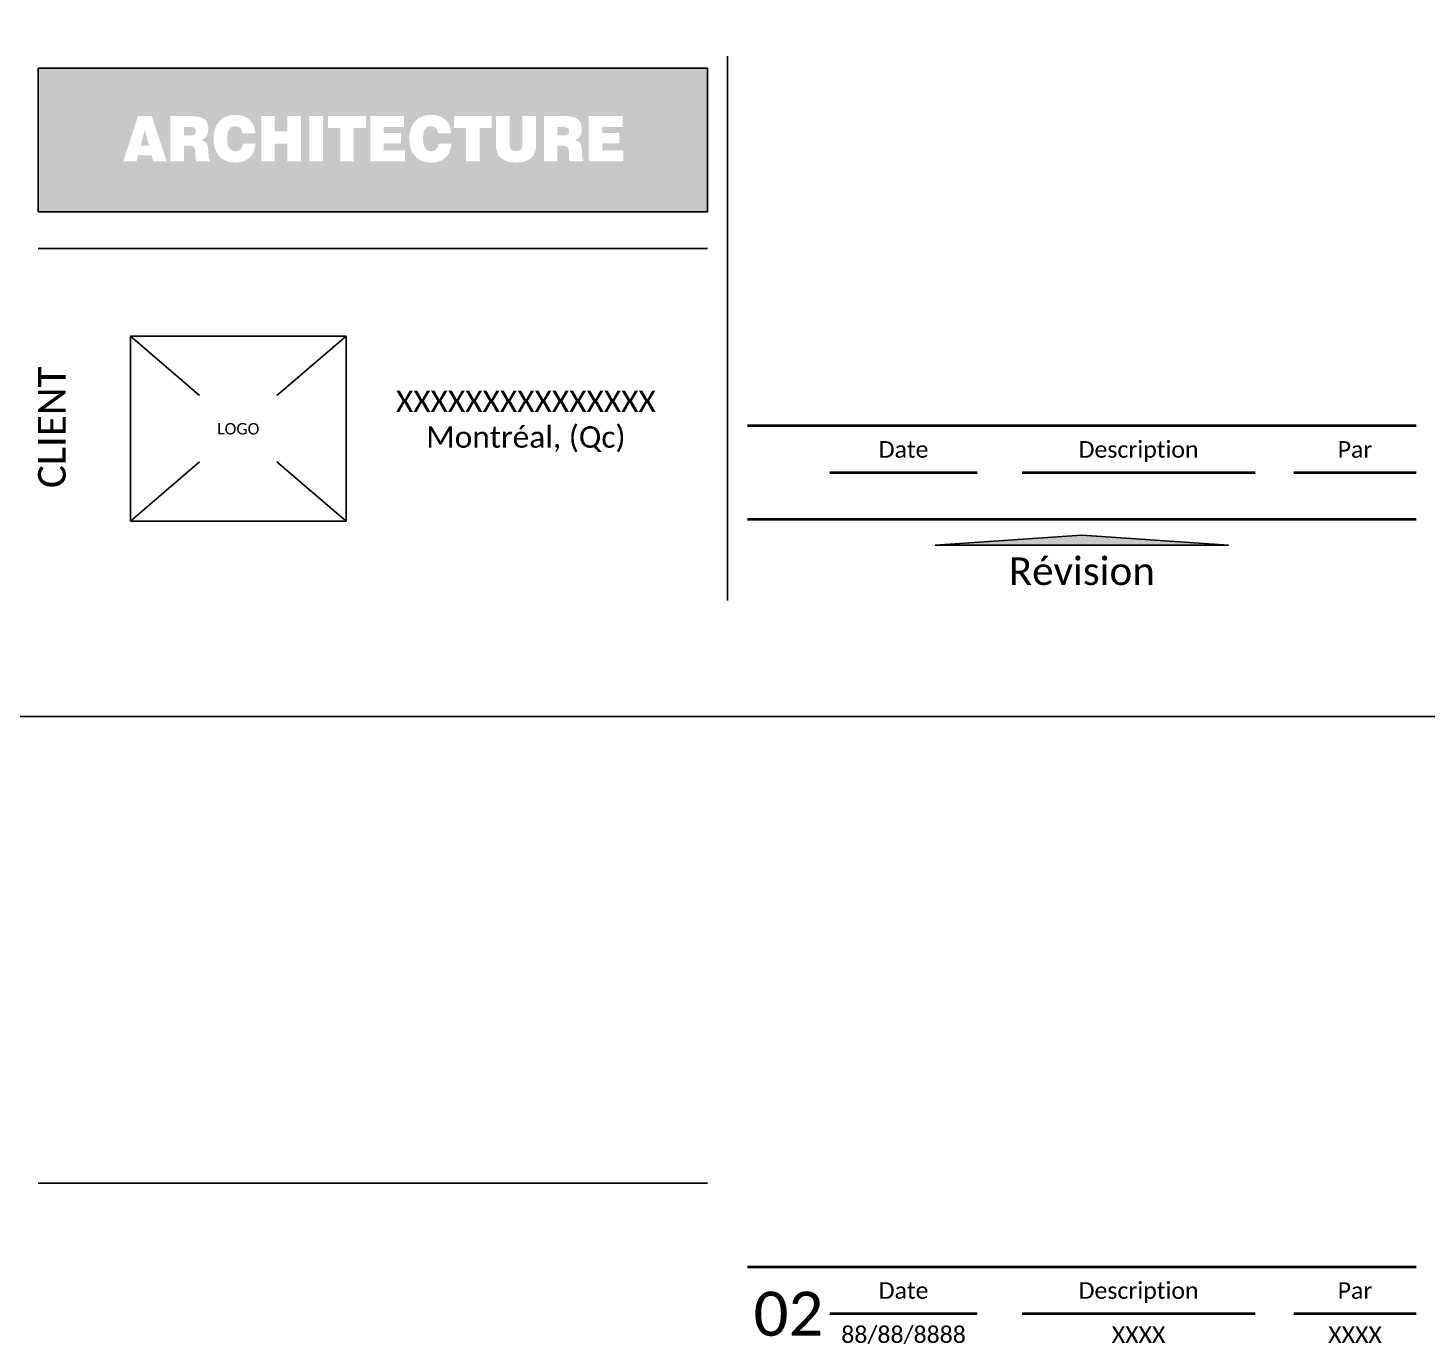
# Paper-space layout 'LETTER-VERTICAL-IMPERIAL' of a CAD drawing. Header units: inches. Extents: x 0 to 8.5, y -3.7 to 11.
# Drawn here: x 1.758 to 4.751, y -1.342 to 1.474 of the extents above; entities that cross this region are included whole.
import ezdxf
from ezdxf.enums import TextEntityAlignment as Align

# ---------------------------------------------------------------- set-up
doc = ezdxf.new("R2010")
doc.units = ezdxf.units.IN
doc.header["$LTSCALE"] = 25
doc.header["$MEASUREMENT"] = 0
doc.layers.add('CARTOUCHE', color=7, linetype='Continuous')
doc.styles.add('Cartouche', font='calibri.ttf')
doc.styles.get("Standard").update_dxf_attribs({"font": 'stylu.ttf'})

psp = doc.layouts.new('LETTER-VERTICAL-IMPERIAL')

# ---------------------------------------------------------------- hatches: boundary and pattern name
h = psp.add_hatch(color=256)
h.paths.add_polyline_path([(3.212, 1.3873), (1.7795, 1.3873), (1.7795, 1.0804), (3.212, 1.0804)])
h.paths.add_polyline_path([(1.9934, 1.285), (2.0228, 1.285), (2.0546, 1.1883), (2.0258, 1.1883), (2.0224, 1.2011), (1.9936, 1.2011), (1.9901, 1.1883), (1.9616, 1.1883)], flags=16)
h.paths.add_polyline_path([(2.0628, 1.285), (2.1061, 1.285), (2.1128, 1.2848), (2.1187, 1.2842), (2.124, 1.2833), (2.1286, 1.2819), (2.1325, 1.2801), (2.1351, 1.2785), (2.1385, 1.2751), (2.1411, 1.271), (2.1428, 1.266), (2.1437, 1.2602), (2.1438, 1.2572), (2.1433, 1.2512), (2.1419, 1.246), (2.1402, 1.2424), (2.1371, 1.2385), (2.1329, 1.2352), (2.1292, 1.2332), (2.1346, 1.2313), (2.1396, 1.2277), (2.1422, 1.2223), (2.1434, 1.2169), (2.1439, 1.2118), (2.1444, 1.1979), (2.1459, 1.1925), (2.147, 1.1919), (2.147, 1.1883), (2.1178, 1.1883), (2.1167, 1.1939), (2.1166, 1.1944), (2.1161, 1.1984), (2.1161, 1.208), (2.1155, 1.2143), (2.1135, 1.2185), (2.1134, 1.2187), (2.1096, 1.2209), (2.1038, 1.2216), (2.0915, 1.2216), (2.0915, 1.1883), (2.0628, 1.1883)], flags=16)
h.paths.add_polyline_path([(2.1569, 1.2541), (2.1585, 1.2592), (2.1605, 1.2639), (2.163, 1.2683), (2.1665, 1.2731), (2.1707, 1.2773), (2.1747, 1.2804), (2.1789, 1.2828), (2.1836, 1.2847), (2.1885, 1.2862), (2.1938, 1.2871), (2.2, 1.2875), (2.2067, 1.2872), (2.2122, 1.2865), (2.2174, 1.2853), (2.222, 1.2835), (2.2264, 1.2813), (2.2312, 1.2779), (2.2352, 1.2737), (2.2381, 1.2696), (2.2405, 1.265), (2.2423, 1.2599), (2.2436, 1.2544), (2.2443, 1.2484), (2.2165, 1.2484), (2.2154, 1.2542), (2.2129, 1.2586), (2.212, 1.2596), (2.2081, 1.2622), (2.2028, 1.2633), (2.2012, 1.2633), (2.1959, 1.2626), (2.1916, 1.2602), (2.1884, 1.2567), (2.1864, 1.2527), (2.1851, 1.2477), (2.1843, 1.2418), (2.1841, 1.2366), (2.1845, 1.23), (2.1854, 1.2243), (2.187, 1.2196), (2.1887, 1.2166), (2.1921, 1.2128), (2.1965, 1.2106), (2.2017, 1.2098), (2.202, 1.2098), (2.2074, 1.2106), (2.2117, 1.213), (2.2127, 1.214), (2.2154, 1.2181), (2.217, 1.2235), (2.2173, 1.2257), (2.2448, 1.2257), (2.2441, 1.2197), (2.2429, 1.2142), (2.2412, 1.2091), (2.2388, 1.2044), (2.236, 1.2003), (2.2323, 1.1963), (2.2285, 1.1931), (2.2243, 1.1906), (2.2198, 1.1886), (2.2149, 1.1871), (2.2096, 1.1861), (2.2025, 1.1856), (2.1958, 1.1859), (2.1903, 1.1866), (2.1853, 1.1879), (2.1805, 1.1897), (2.1762, 1.192), (2.1721, 1.1947), (2.1678, 1.1986), (2.1642, 1.2031), (2.1615, 1.2073), (2.1593, 1.2119), (2.1575, 1.2169), (2.1562, 1.2222), (2.1553, 1.2279), (2.1549, 1.2339), (2.1549, 1.2366), (2.1551, 1.2428), (2.1557, 1.2486)], flags=16)
h.paths.add_polyline_path([(2.257, 1.285), (2.286, 1.285), (2.286, 1.2522), (2.3131, 1.2522), (2.3131, 1.285), (2.3421, 1.285), (2.3421, 1.1883), (2.3131, 1.1883), (2.3131, 1.2257), (2.286, 1.2257), (2.286, 1.1883), (2.257, 1.1883)], flags=16)
h.paths.add_polyline_path([(2.3596, 1.285), (2.3892, 1.285), (2.3892, 1.1883), (2.3596, 1.1883)], flags=16)
h.paths.add_polyline_path([(2.3998, 1.285), (2.4809, 1.285), (2.4809, 1.2595), (2.4549, 1.2595), (2.4549, 1.1883), (2.4259, 1.1883), (2.4259, 1.2595), (2.3998, 1.2595)], flags=16)
h.paths.add_polyline_path([(2.4903, 1.285), (2.5625, 1.285), (2.5625, 1.2618), (2.5193, 1.2618), (2.5193, 1.2489), (2.5558, 1.2489), (2.5558, 1.2268), (2.5193, 1.2268), (2.5193, 1.2118), (2.5643, 1.2118), (2.5643, 1.1883), (2.4903, 1.1883)], flags=16)
h.paths.add_polyline_path([(2.5742, 1.2428), (2.5749, 1.2486), (2.576, 1.2541), (2.5776, 1.2592), (2.5796, 1.2639), (2.5821, 1.2683), (2.5856, 1.2731), (2.5899, 1.2773), (2.5938, 1.2804), (2.598, 1.2828), (2.6026, 1.2847), (2.6076, 1.2862), (2.6129, 1.2871), (2.619, 1.2875), (2.6258, 1.2872), (2.6314, 1.2865), (2.6364, 1.2853), (2.6412, 1.2835), (2.6455, 1.2813), (2.6503, 1.2779), (2.6543, 1.2737), (2.6572, 1.2696), (2.6596, 1.265), (2.6614, 1.2599), (2.6626, 1.2544), (2.6634, 1.2484), (2.6356, 1.2484), (2.6345, 1.2542), (2.632, 1.2586), (2.6312, 1.2596), (2.6271, 1.2622), (2.6219, 1.2633), (2.6203, 1.2633), (2.6149, 1.2626), (2.6106, 1.2602), (2.6075, 1.2567), (2.6055, 1.2527), (2.6042, 1.2477), (2.6034, 1.2418), (2.6032, 1.2366), (2.6035, 1.23), (2.6045, 1.2243), (2.6061, 1.2196), (2.6078, 1.2166), (2.6112, 1.2128), (2.6156, 1.2106), (2.6209, 1.2098), (2.6211, 1.2098), (2.6264, 1.2106), (2.6307, 1.213), (2.6318, 1.214), (2.6345, 1.2181), (2.6361, 1.2235), (2.6364, 1.2257), (2.6639, 1.2257), (2.6632, 1.2197), (2.662, 1.2142), (2.6602, 1.2091), (2.6579, 1.2044), (2.6551, 1.2003), (2.6514, 1.1963), (2.6476, 1.1931), (2.6435, 1.1906), (2.6389, 1.1886), (2.6341, 1.1871), (2.6287, 1.1861), (2.6216, 1.1856), (2.6148, 1.1859), (2.6094, 1.1866), (2.6043, 1.1879), (2.5997, 1.1897), (2.5953, 1.192), (2.5912, 1.1947), (2.5869, 1.1986), (2.5833, 1.2031), (2.5806, 1.2073), (2.5784, 1.2119), (2.5766, 1.2169), (2.5753, 1.2222), (2.5744, 1.2279), (2.574, 1.2339), (2.574, 1.2366)], flags=16)
h.paths.add_polyline_path([(2.6691, 1.285), (2.7502, 1.285), (2.7502, 1.2595), (2.7241, 1.2595), (2.7241, 1.1883), (2.6951, 1.1883), (2.6951, 1.2595), (2.6691, 1.2595)], flags=16)
h.paths.add_polyline_path([(2.7593, 1.285), (2.7883, 1.285), (2.7883, 1.2254), (2.7889, 1.2191), (2.7908, 1.2146), (2.7915, 1.2137), (2.7952, 1.2112), (2.8006, 1.2101), (2.8023, 1.2101), (2.8081, 1.2108), (2.8122, 1.2129), (2.8128, 1.2136), (2.815, 1.2175), (2.8159, 1.2233), (2.816, 1.2254), (2.816, 1.285), (2.845, 1.285), (2.845, 1.223), (2.8446, 1.2169), (2.8436, 1.2113), (2.842, 1.2063), (2.8396, 1.2018), (2.8367, 1.1978), (2.834, 1.1952), (2.8304, 1.1925), (2.8264, 1.1902), (2.8219, 1.1884), (2.8169, 1.187), (2.8114, 1.1861), (2.8056, 1.1857), (2.8023, 1.1856), (2.7961, 1.1858), (2.7904, 1.1865), (2.7852, 1.1876), (2.7804, 1.1892), (2.7762, 1.1912), (2.7712, 1.1944), (2.7668, 1.1989), (2.7639, 1.203), (2.7618, 1.2076), (2.7603, 1.2128), (2.7595, 1.2184), (2.7593, 1.223)], flags=16)
h.paths.add_polyline_path([(2.8619, 1.285), (2.9052, 1.285), (2.9118, 1.2848), (2.9177, 1.2842), (2.923, 1.2833), (2.9276, 1.2819), (2.9315, 1.2801), (2.9342, 1.2785), (2.9376, 1.2751), (2.9402, 1.271), (2.9419, 1.266), (2.9427, 1.2602), (2.9428, 1.2572), (2.9423, 1.2512), (2.941, 1.246), (2.9392, 1.2424), (2.9361, 1.2385), (2.932, 1.2352), (2.9283, 1.2332), (2.9336, 1.2313), (2.9386, 1.2277), (2.9413, 1.2223), (2.9425, 1.2169), (2.943, 1.2118), (2.9434, 1.1982), (2.9435, 1.198), (2.9449, 1.1925), (2.9461, 1.1919), (2.9461, 1.1883), (2.9168, 1.1883), (2.9157, 1.1939), (2.9152, 1.1984), (2.9152, 1.208), (2.9146, 1.2143), (2.9125, 1.2185), (2.9125, 1.2187), (2.9087, 1.2209), (2.9029, 1.2216), (2.8906, 1.2216), (2.8906, 1.1883), (2.8619, 1.1883)], flags=16)
h.paths.add_polyline_path([(2.9578, 1.285), (3.03, 1.285), (3.03, 1.2618), (2.9868, 1.2618), (2.9868, 1.2489), (3.0233, 1.2489), (3.0233, 1.2268), (2.9868, 1.2268), (2.9868, 1.2118), (3.0317, 1.2118), (3.0317, 1.1883), (2.9578, 1.1883)], flags=16)
h.paths.add_polyline_path([(2.0081, 1.2549), (1.9989, 1.2214), (2.0171, 1.2214)], flags=0)
h.paths.add_polyline_path([(2.1169, 1.2524), (2.1157, 1.2579), (2.1143, 1.2596), (2.1105, 1.261), (2.1043, 1.2616), (2.1039, 1.2616), (2.0915, 1.2616), (2.0915, 1.2435), (2.1047, 1.2435), (2.1107, 1.244), (2.1143, 1.2455), (2.1166, 1.2497)], flags=0)
h.paths.add_polyline_path([(2.9147, 1.2579), (2.9133, 1.2596), (2.9095, 1.261), (2.9034, 1.2616), (2.903, 1.2616), (2.8906, 1.2616), (2.8906, 1.2435), (2.9038, 1.2435), (2.9098, 1.244), (2.9133, 1.2455), (2.9157, 1.2497), (2.9159, 1.2524)], flags=0)
at = {"layer": 'CARTOUCHE'}
h = psp.add_hatch(color=256, dxfattribs=at)
h.dxf.hatch_style = 1
h.paths.add_polyline_path([(4.0127, 0.3881), (3.699, 0.3668), (4.0127, 0.3668), (4.3264, 0.3668)])

# ---------------------------------------------------------------- linework, layer by layer
for p, q in [((3.2544, 1.4135), (3.2544, 0.2486)), ((3.212, 1.0016), (1.7795, 1.0016)), ((3.212, -0.9984), (1.7795, -0.9984))]:
    psp.add_line(p, q, dxfattribs=at)
psp.add_lwpolyline([(3.212, 1.3873), (1.7795, 1.3873), (1.7795, 1.0804), (3.212, 1.0804), (3.212, 1.3873)], close=True, dxfattribs=at)
at = {"layer": 'CARTOUCHE', "const_width": 0.00564}
for points in [[(3.2968, 0.6223), (4.7287, 0.6223)], [(3.4734, 0.5221), (3.7892, 0.5221)], [(3.8844, 0.5221), (4.3839, 0.5221)], [(4.4658, 0.5221), (4.7287, 0.5221)], [(3.2968, 0.422), (4.7287, 0.422)], [(3.2968, -1.1774), (4.7287, -1.1774)], [(3.4734, -1.2776), (3.7892, -1.2776)], [(3.8844, -1.2776), (4.3839, -1.2776)], [(4.4658, -1.2776), (4.7287, -1.2776)]]:
    psp.add_lwpolyline(points, dxfattribs=at)
at = {"layer": 'CARTOUCHE'}
for points in [[(4.0127, 0.3668), (3.699, 0.3668), (4.0127, 0.3881)], [(4.0127, 0.3668), (4.3264, 0.3668), (4.0127, 0.3881)]]:
    psp.add_lwpolyline(points, dxfattribs=at)
at = {"layer": 'Defpoints'}
for p, q in [((1.9773, 0.8138), (2.125, 0.687)), ((2.2906, 0.687), (2.4384, 0.8138)), ((1.9773, 0.4181), (2.125, 0.5449)), ((2.2906, 0.5449), (2.4384, 0.4181))]:
    psp.add_line(p, q, dxfattribs=at)
at = {"layer": 'Defpoints', "linetype": 'Continuous', "ltscale": 25}
psp.add_lwpolyline([(0, 0), (8.5, 0), (8.5, 11), (0, 11)], close=True, dxfattribs=at)
at = {"layer": 'Defpoints'}
psp.add_lwpolyline([(1.9773, 0.4181), (2.4384, 0.4181), (2.4384, 0.8138), (1.9773, 0.8138)], close=True, dxfattribs=at)

# ---------------------------------------------------------------- texts
at = {"layer": 'CARTOUCHE', "style": 'Cartouche'}
psp.add_text('CLIENT', height=0.05906, rotation=90, dxfattribs=at).set_placement((1.7795, 0.6192), align=Align.TOP_CENTER)
for s, height, p in [('Date', 0.03543, (3.6313, 0.5895)), ('Description', 0.035433, (4.1341, 0.5895)), ('Par', 0.03543, (4.5972, 0.5895)), ('Date', 0.03543, (3.6313, -1.2102)), ('Description', 0.035433, (4.1341, -1.2102)), ('Par', 0.03543, (4.5972, -1.2102))]:
    psp.add_text(s, height=height, dxfattribs=at).set_placement(p, align=Align.TOP_CENTER)
psp.add_text('Révision', height=0.05906, dxfattribs=at).set_placement((4.0127, 0.313), align=Align.MIDDLE)
for s, height, p in [('02', 0.09449, (3.3851, -1.2776)), ('88/88/8888', 0.03543, (3.6313, -1.3223)), ('XXXX', 0.03543, (4.1341, -1.3223)), ('XXXX', 0.03543, (4.5972, -1.3223))]:
    psp.add_text(s, height=height, dxfattribs=at).set_placement(p, align=Align.MIDDLE_CENTER)
at = {"layer": 'CARTOUCHE', "insert": (2.8232, 0.6316), "char_height": 0.045825, "width": 1.505412, "attachment_point": 5}
psp.add_mtext('{\\fCalibri|b0|i0|c0|p34;XXXXXXXXXXXXXXX \\PMontréal, (Qc)}', dxfattribs=at)
at = {"layer": 'Defpoints', "style": 'Cartouche'}
psp.add_text('LOGO', height=0.02446, dxfattribs=at).set_placement((2.2078, 0.616), align=Align.MIDDLE_CENTER)

doc.saveas('drawing.dxf')
